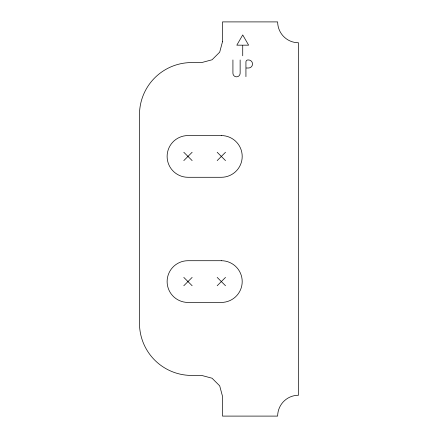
<?xml version="1.0" encoding="UTF-8"?>
<svg xmlns="http://www.w3.org/2000/svg" width="438" height="438" viewBox="0 0 438 438"><rect width="100%" height="100%" fill="white"/><g stroke="black" fill="none" stroke-linecap="round" stroke-linejoin="round"><path stroke-width="0.66" d="M183.801 160.598L192.145 152.26M217.177 160.598L225.515 152.26M183.801 285.74L192.145 277.402M217.177 285.74L225.515 277.402M242.307 45.169L236.816 45.169L242.723 34.936L248.631 45.169L242.723 45.169L242.723 55.79M246.348 68.005L248.499 68.005A4.019 4.019 0 0 0 252.523 63.986A4.019 4.019 0 0 0 248.499 59.962L247.886 59.962A1.955 1.955 0 0 0 245.932 61.922L245.932 76.65M217.177 152.26L225.515 160.598M183.801 152.26L192.145 160.598M217.177 277.402L225.515 285.74M183.801 277.402L192.145 285.74M240.139 59.962L240.139 73.223A3.608 3.608 0 0 1 236.531 76.831A3.608 3.608 0 0 1 232.923 73.223L232.923 59.962M222.493 41.714L219.701 52.144L212.063 59.776L201.639 62.574L191.625 62.574A52.144 52.144 0 0 0 139.481 114.712L139.481 323.288A52.144 52.144 0 0 0 191.625 375.426L201.639 375.426L212.063 378.224L219.701 385.856L222.493 396.286L222.493 416.1L277.659 416.1A20.86 20.86 0 0 1 298.519 395.24L298.519 42.76A20.86 20.86 0 0 1 277.659 21.9L222.493 21.9L222.493 41.714M221.349 135.572L187.973 135.572A20.86 20.86 0 0 0 167.119 156.426A20.86 20.86 0 0 0 187.973 177.286L221.349 177.286A20.86 20.86 0 0 0 242.203 156.426A20.86 20.86 0 0 0 221.349 135.572M221.349 260.714L187.973 260.714A20.86 20.86 0 0 0 167.119 281.574A20.86 20.86 0 0 0 187.973 302.428L221.349 302.428A20.86 20.86 0 0 0 242.203 281.574A20.86 20.86 0 0 0 221.349 260.714"/></g></svg>
